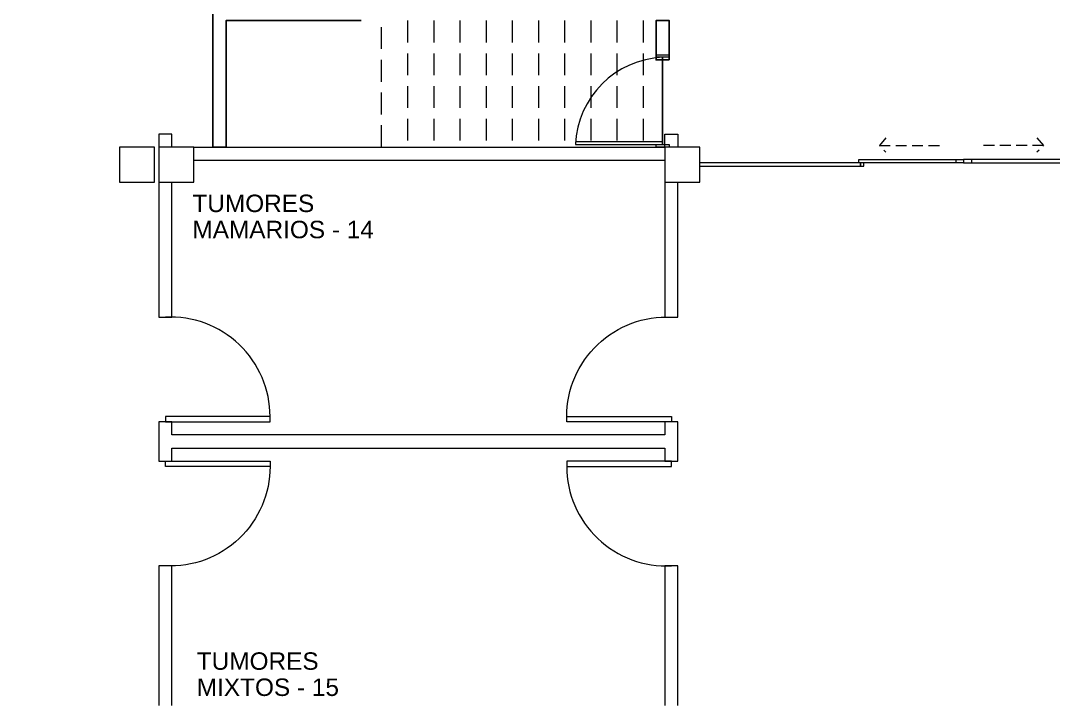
# Model space of a CAD drawing. Header units: millimetres. Extents: x 3379916 to 3461107, y 1810459 to 1930088.
# Drawn here: x 3421522 to 3433361, y 1894209 to 1902059 of the extents above; entities that cross this region are included whole.
import ezdxf

# ---------------------------------------------------------------- set-up
doc = ezdxf.new("R2010")
doc.units = ezdxf.units.MM
doc.linetypes.add('IMPORT-DASHED2', pattern=[375, 250, -125])
doc.linetypes.add('IMPORT-HIDDEN2', pattern=[187.5, 125, -62.5])
for name, color, linetype, lineweight in [('COL', 2, 'Continuous', 9), ('NO', 7, 'Continuous', 9), ('P0 - Paredes', 10, 'Continuous', 25), ('P0 - Puertas', 250, 'Continuous', 13), ('PA', 7, 'Continuous', 9), ('planos entrada_dwg', 8, 'Continuous', 9), ('PU', 1, 'Continuous', 9), ('Rebars', 252, 'Continuous', 9)]:
    doc.layers.add(name, color=color, linetype=linetype, lineweight=lineweight)
doc.styles.add('Arial_1', font='arial.ttf', dxfattribs={"height": 200})

# ---------------------------------------------------------------- blocks, each defined once
blk = doc.blocks.new('planos entrada_dwg_-COL40--171019-Nivel 1')
at = {"layer": 'COL', "flags": 128}
blk.add_lwpolyline([(-199.9999999710837, 199.9999998887603), (-199.9999999710837, -200.000000115196), (200.0000000328442, -200.000000115196), (200.0000000328442, 199.9999998887603)], close=True, dxfattribs=at)
blk = doc.blocks.new('planos entrada_dwg_P-DE-171022-Nivel 1')
at = {"layer": 'PU', "flags": 128}
blk.add_lwpolyline([(-49.99999999998294, 1000), (-49.99999999998294, 0), (0, 0), (0, 1000)], close=True, dxfattribs=at)
at = {"layer": 'PU'}
blk.add_arc((-49.99999999998255, 48.74999999999697), 951.2500000000022, 89.99999999999999, 182.9376014287715, dxfattribs=at)
blk = doc.blocks.new('planos entrada_dwg__U45-171037-Nivel 1')
at = {"layer": 'P0 - Puertas', "flags": 128}
for points in [[(-170.0000015995463, 1075.000000596046), (-170.0000015995463, 75.00000111758713), (-139.9999995925459, 75.00000111758713), (-139.9999995925459, 1075.000002458692), (-170.0000015995463, 1075.000002458692)], [(-170.0000000861467, 0), (-199.9999996484251, 0), (-199.9999996484251, 149.9999966472387), (-170.0000013667156, 149.9999966472387), (-170.0000013667156, 0)], [(860.0000002351599, 1.8626454545e-06), (830.00000020722, 1.8626454545e-06), (830.00000020722, 149.9999985098842), (859.9999988381753, 149.9999985098842), (859.9999988381753, 1.8626454545e-06)]]:
    blk.add_lwpolyline(points, dxfattribs=at)
at = {"layer": 'P0 - Puertas'}
blk.add_arc((-214.7378942158304, 30.26210874284377), 1045.695340698735, 2.45202891882914, 87.5479712191086, dxfattribs=at)
blk = doc.blocks.new('planos entrada_dwg-171017-Nivel 1')
at = {"layer": 'P0 - Paredes', "flags": 128}
blk.add_lwpolyline([(3425426.941361561, 1902058.77389546), (3423876.945970729, 1902058.77389546), (3423876.945970729, 1900608.773082661), (3423726.945437268, 1900608.773082661), (3423726.945437268, 1902958.77270137), (3421386.941775546, 1902958.77270137), (3421386.941775546, 1906608.772716838), (3421286.941371679, 1906608.772716838), (3421286.941371679, 1906758.772694844), (3421636.941328793, 1906758.772694844), (3421636.941328793, 1906608.772718715), (3421536.941306069, 1906608.772718715), (3421536.941306069, 1903108.772632825), (3423726.945063472, 1903108.772632825), (3423726.945063472, 1907148.773017662), (3423876.945545822, 1907148.773017662), (3423876.945545822, 1902208.77361505), (3425426.941361561, 1902208.77361505)], dxfattribs=at)
blk.add_lwpolyline([(3428956.942614644, 1901608.77382158), (3428956.942614644, 1902058.77379291), (3428806.941449851, 1902058.77379291), (3428806.941449851, 1901608.77382158)], close=True, dxfattribs=at)
at = {"layer": 'PA'}
for p, q in [((3423506.941093903, 1900458.772534943), (3428906.941094152, 1900458.772534943)), ((3423106.941094151, 1897308.772535022), (3423106.941094151, 1897158.772535022))]:
    blk.add_line(p, q, dxfattribs=at)
at = {"layer": 'PA', "flags": 128}
for points in [[(3423256.94109418, 1900608.772535022), (3423256.94109418, 1900758.772534944), (3423106.94109418, 1900758.772534944), (3423106.94109418, 1900608.772535022)], [(3423506.941093903, 1900608.772534943), (3428906.941094152, 1900608.772534943), (3428906.941094152, 1900758.772534944), (3429056.941094001, 1900758.772534944), (3429056.941094001, 1900608.772535022)], [(3423106.941094149, 1900208.772535022), (3423106.941094149, 1898658.772535022), (3423256.94109415, 1898658.772535022), (3423256.94109415, 1900208.772535022)], [(3428906.941094002, 1900208.772535022), (3428906.941094002, 1898658.772535022), (3429056.941094, 1898658.772535022), (3429056.941094, 1900208.772535022)], [(3423256.941094152, 1894208.772535022), (3423256.941094152, 1895808.772535022), (3423106.941094152, 1895808.772535022), (3423106.941094152, 1894208.772535022)], [(3429056.941093999, 1894208.772535022), (3429056.941093999, 1895808.772535022), (3428906.941093999, 1895808.772535022), (3428906.941093999, 1894208.772535022)]]:
    blk.add_lwpolyline(points, dxfattribs=at)
blk.add_lwpolyline([(3428906.941094, 1897008.772535022), (3429056.941094, 1897008.772535022), (3429056.941094, 1897458.772535022), (3428906.941094, 1897458.772535022), (3428906.941094, 1897308.772535022), (3423256.941094151, 1897308.772535022), (3423256.941094151, 1897458.772535022), (3423106.941094151, 1897458.772535022), (3423106.941094151, 1897008.772535022), (3423256.941094151, 1897008.772535022), (3423256.941094151, 1897158.772535022), (3428906.941094, 1897158.772535022)], close=True, dxfattribs=at)
at = {"layer": 'Rebars', "linetype": 'IMPORT-DASHED2'}
for p, q in [((3425656.943428353, 1900608.773367184), (3425656.943428353, 1902058.76400845)), ((3425956.943438098, 1902058.764015901), (3425956.943438098, 1900608.773413765)), ((3426256.943442553, 1902058.764019626), (3426256.943442553, 1900608.773458469)), ((3426556.943439558, 1902058.764027076), (3426556.943439558, 1900608.773506897)), ((3426856.9434347, 1902058.764030802), (3426856.9434347, 1900608.773549723)), ((3427156.943439156, 1902058.764034527), (3427156.943439156, 1900608.773598152)), ((3427456.943439886, 1902058.764043825), (3427456.943439886, 1900608.773644733)), ((3427756.94343689, 1902058.764049428), (3427756.94343689, 1900608.773687559)), ((3428056.943441346, 1902058.764053153), (3428056.943441346, 1900608.77373414)), ((3428356.943438351, 1902058.764056879), (3428356.943438351, 1900608.773778843)), ((3428656.943442807, 1902058.764066177), (3428656.943442807, 1900608.773825395))]:
    blk.add_line(p, q, dxfattribs=at)
at = {"layer": 'Rebars', "linetype": 'IMPORT-HIDDEN2'}
for p, q in [((3431366.340230704, 1900625.858826267), (3432061.340222075, 1900625.858826267)), ((3433247.544426188, 1900625.858826267), (3432552.544434815, 1900625.858826267))]:
    blk.add_line(p, q, dxfattribs=at)
at = {"layer": 'Rebars', "color": 4}
for p, q in [((3432243.040057686, 1900468.773873121), (3432243.040057686, 1900428.773875893)), ((3432420.840057668, 1900468.774805725), (3432420.840057668, 1900428.774808497))]:
    blk.add_line(p, q, dxfattribs=at)
at = {"layer": 'Rebars', "flags": 128}
blk.add_lwpolyline([(3428881.94167277, 1900638.772428364), (3428881.94167277, 1901638.773822832), (3428881.94167277, 1900638.773821014)], dxfattribs=at)
at = {"layer": 'Rebars', "linetype": 'IMPORT-HIDDEN2', "flags": 128}
for points in [[(3431441.864457339, 1900714.351977872), (3431366.340225339, 1900625.858818817), (3431441.864457458, 1900549.57136296)], [(3433172.020199552, 1900714.351977872), (3433247.544431552, 1900625.858818817), (3433172.020199433, 1900549.57136296)]]:
    blk.add_lwpolyline(points, dxfattribs=at)
at = {"layer": 'Rebars', "color": 4, "flags": 128}
for points in [[(3429306.942322299, 1900388.774351883), (3431151.841329366, 1900388.774351883), (3431151.841329366, 1900428.774424541), (3429306.942322299, 1900428.774424541)], [(3431131.941313132, 1900468.774486619), (3432331.941316799, 1900468.774486619), (3432331.941316799, 1900428.774749833), (3431131.941320583, 1900428.774749833), (3431131.941320583, 1900468.774486619)], [(3431189.941325858, 1900428.774421769), (3431151.84133239, 1900428.774421769), (3431151.84133239, 1900388.774426389), (3431189.941323995, 1900388.774426389), (3431189.941323995, 1900428.774421769)], [(3433531.941320464, 1900468.776254254), (3432331.941316799, 1900468.776254254), (3432331.941316799, 1900428.774749833), (3433531.941313014, 1900428.774749833), (3433531.941313014, 1900468.776254254)]]:
    blk.add_lwpolyline(points, dxfattribs=at)
at = {"rotation": 90.00001735355461}
blk.add_blockref('planos entrada_dwg__U45-171037-Nivel 1', (3428956.942880556, 1900808.773845154), dxfattribs=at)
for p in [(3422856.94109415, 1900408.772534992), (3423306.94109415, 1900408.772534992), (3429106.94109408, 1900408.772535043)]:
    blk.add_blockref('planos entrada_dwg_-COL40--171019-Nivel 1', p)
for p, xscale, yscale, zscale, rotation in [((3423181.941094151, 1897458.772535022), 1.199999999999999, 1.199999999999999, 1.199999999999999, 270), ((3428981.941094, 1897008.772535022), 1.2, 1.2, 1.2, 90)]:
    blk.add_blockref('planos entrada_dwg_P-DE-171022-Nivel 1', p, dxfattribs=dict(xscale=xscale, yscale=yscale, zscale=zscale, rotation=rotation))
at = {"extrusion": (0, 0, -1)}
for p, xscale, yscale, zscale, rotation in [((-3428981.941094, 1897458.772535022), 1.2, 1.2, -1.2, 270), ((-3423181.941094151, 1897008.772535022), 1.199999999999999, 1.199999999999999, -1.199999999999999, 90.00000000000003)]:
    blk.add_blockref('planos entrada_dwg_P-DE-171022-Nivel 1', p, dxfattribs=dict(at, xscale=xscale, yscale=yscale, zscale=zscale, rotation=rotation))
at = {"layer": 'NO', "char_height": 200, "attachment_point": 1, "line_spacing_factor": 0.9417779076525878, "style": 'Arial_1'}
for s, insert, width in [('TUMORES', (3423491.041284998, 1900064.166005542), 1664.993975097068), ('MAMARIOS - 14', (3423491.041284998, 1899764.166005543), 2482.799839335922), ('TUMORES', (3423541.041284999, 1894816.428098821), 1664.993975097068), ('MIXTOS - 15', (3423541.041284999, 1894516.428098821), 1946.573838532601)]:
    blk.add_mtext(s, dxfattribs=dict(at, insert=insert, width=width))

msp = doc.modelspace()

# ---------------------------------------------------------------- block references
at = {"layer": 'planos entrada_dwg', "color": 7}
msp.add_blockref('planos entrada_dwg-171017-Nivel 1', (0, 0), dxfattribs=at)

doc.saveas('drawing.dxf')
